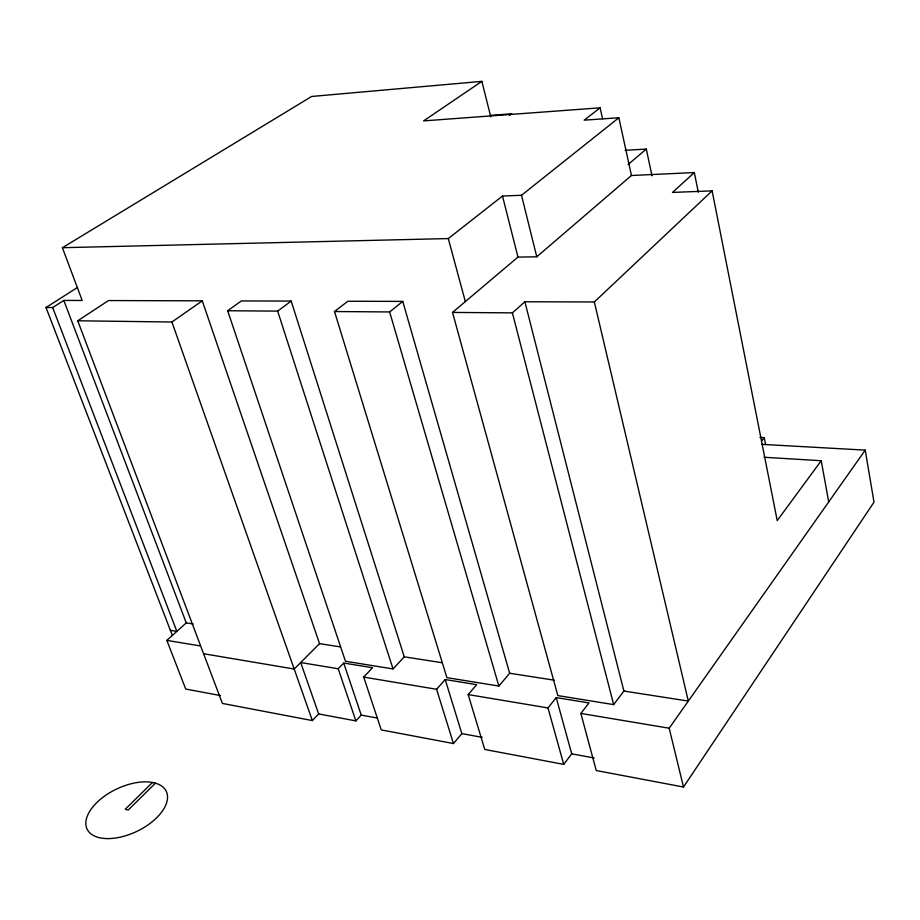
<?xml version="1.0" encoding="UTF-8"?>
<svg xmlns="http://www.w3.org/2000/svg" width="920" height="920" viewBox="0 0 920 920"><rect width="100%" height="100%" fill="white"/><g stroke="black" fill="none" stroke-linecap="round" stroke-linejoin="round"><path stroke-width="1.38" d="M445.211 679.546L461.84 733.608L453.468 743.544L381.248 729.905L363.71 677.097L436.586 689.287L445.211 679.546L476.698 684.675L468.176 694.577L484.759 749.466L563.73 764.382L547.986 707.928L556.221 697.601L588.972 702.926L580.865 713.437L596.24 770.534L683.491 787.025L874 502.171L865.225 450.121L761.817 444.348M683.491 787.025L669.185 728.214L865.225 450.121M764.025 457.263L821.226 460.724L777.216 520.605L712.126 190.865L672.485 192.429L694.347 172.558L698.303 192.245M694.347 172.558L631.442 175.501L536.774 256.806L517.96 257.094L452.525 312.421L557.83 695.589L613.663 704.616L623.898 691.046L524.894 301.772L594.343 301.967L712.126 190.865M563.73 764.382L571.711 753.848L556.221 697.601M761.61 440.898L764.232 437.609L759.954 437.379M498.87 686.056L509.68 673.244L402.753 301.403L347.829 301.254L334.512 311.535L446.89 677.649L498.87 686.056L389.654 311.949L402.753 301.403M340.273 646.875L319.539 643.644L202.273 300.828L108.525 300.553L77.74 320.781L222.375 703.42L312.351 720.567L318.665 713.931L355.879 720.9L361.238 715.081L377.579 718.094M404.271 656.834L291.18 301.082L241.35 300.943L227.665 310.741L345.46 661.25L393.035 668.932L404.271 656.834L442.382 662.768M363.71 677.097L372.542 667.736L343.712 663.044L338.203 668.748L300.69 662.538L318.665 713.931M319.539 643.644L294.193 669.035L203.596 653.729M155.422 783.196L128.213 810.025L125.223 809.278L152.433 782.494M220.478 695.554L185.725 689.057L166.853 640.389L186.265 622.897L193.234 623.978M452.525 312.421L512.394 312.869L524.894 301.772M628.084 164.519L646.311 149.097L651.992 175.8M172.396 635.57L46 307.51L52.67 307.556L63.825 300.426L82.168 300.483L62.399 247.71L448.293 238.567L502.504 196.04L521.514 195.27L618.861 117.748L631.442 175.501M602.577 118.795L600.139 107.812L584.165 120.163L618.861 117.748M227.665 310.741L277.656 311.121L291.18 301.082M509.496 115.414L511.761 113.781L490.291 115.379M77.74 320.781L171.925 322.011L202.273 300.828M490.762 116.817L481.873 81.362L423.591 120.899L600.139 107.812M46 307.51L77.429 287.5M62.399 247.71L311.638 96.473L481.873 81.362M625.106 150.293L646.311 149.097M334.512 311.535L389.654 311.949M509.68 673.244L554.38 680.213M623.898 691.046L688.309 701.074L594.343 301.967M170.384 630.338L176.847 631.373L52.67 307.556M166.853 640.389L200.433 645.943M468.176 694.577L547.986 707.928M580.865 713.437L669.185 728.214M461.84 733.608L482.172 737.357M571.711 753.848L594.24 757.999M63.825 300.426L186.265 622.897M171.925 322.011L312.351 720.567M338.203 668.748L355.879 720.9M343.712 663.044L361.238 715.081M277.656 311.121L393.035 668.932M436.586 689.287L453.468 743.544M448.293 238.567L465.336 301.587M512.394 312.869L613.663 704.616M502.504 196.04L517.96 257.094M521.514 195.27L536.774 256.806M764.232 437.609L765.601 444.555M821.226 460.724L828.713 501.929M154.019 782.759L149.902 782.069A43.872 23.471 -25.5 0 0 86.376 818.961A43.872 23.471 -25.5 0 0 137.609 831.013A43.872 23.471 -25.5 0 0 157.688 783.909L154.019 782.759"/></g></svg>
